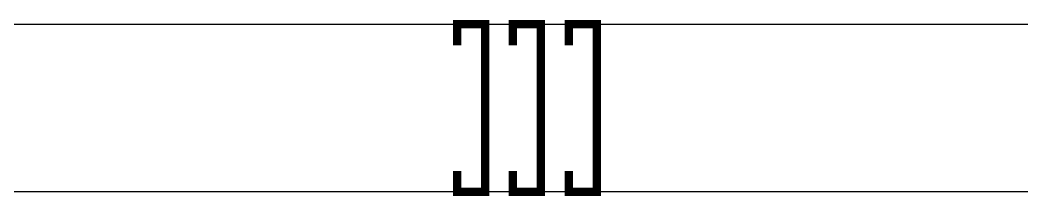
# Model space of a CAD drawing. Header units: millimetres. Extents: x -149088 to 500787, y -530175 to 1035835.
# Drawn here: x 95053 to 98641, y -228060 to -227430 of the extents above; entities that cross this region are included whole.
import ezdxf

# ---------------------------------------------------------------- set-up
doc = ezdxf.new("R2010")
doc.units = ezdxf.units.MM
doc.header["$LTSCALE"] = 150
for name, color, linetype in [('-----26 Electrical Cable Tray', 200, 'Continuous'), ('-----26 Electrical Cable Tray_건물(UPS)', 100, 'Continuous'), ('-----26 Electrical Cable Tray_건물(일반)', 20, 'Continuous')]:
    doc.layers.add(name, color=color, linetype=linetype)

# ---------------------------------------------------------------- blocks, each defined once
blk = doc.blocks.new('SSH-20260429.172412')
at = {"layer": '-----26 Electrical Cable Tray', "const_width": 30}
blk.add_lwpolyline([(78644.7, 84905), (78644.7, 84980), (78744.7, 84980), (78744.7, 84380), (78644.7, 84380), (78644.7, 84455)], dxfattribs=at)
at = {"layer": '-----26 Electrical Cable Tray'}
blk.add_lwpolyline([(76379.8, 84380), (76379.8, 84980), (82379.8, 84980), (82379.8, 84380)], close=True, dxfattribs=at)
at = {"layer": '-----26 Electrical Cable Tray_건물(UPS)', "const_width": 30}
blk.add_lwpolyline([(79044.7, 84905), (79044.7, 84980), (79144.7, 84980), (79144.7, 84380), (79044.7, 84380), (79044.7, 84455)], dxfattribs=at)
blk.add_lwpolyline([(79044.7, 84905), (79044.7, 84980), (79144.7, 84980), (79144.7, 84380), (79044.7, 84380), (79044.7, 84455)], dxfattribs=at)
at = {"layer": '-----26 Electrical Cable Tray_건물(UPS)'}
blk.add_lwpolyline([(76379.8, 84380), (76379.8, 84980), (82379.8, 84980), (82379.8, 84380)], close=True, dxfattribs=at)
at = {"layer": '-----26 Electrical Cable Tray_건물(일반)', "const_width": 30}
blk.add_lwpolyline([(78844.7, 84905), (78844.7, 84980), (78944.7, 84980), (78944.7, 84380), (78844.7, 84380), (78844.7, 84455)], dxfattribs=at)
blk.add_lwpolyline([(78844.7, 84905), (78844.7, 84980), (78944.7, 84980), (78944.7, 84380), (78844.7, 84380), (78844.7, 84455)], dxfattribs=at)
at = {"layer": '-----26 Electrical Cable Tray_건물(일반)'}
blk.add_lwpolyline([(76379.8, 84380), (76379.8, 84980), (82379.8, 84980), (82379.8, 84380)], close=True, dxfattribs=at)

msp = doc.modelspace()

# ---------------------------------------------------------------- block references
msp.add_blockref('SSH-20260429.172412', (17973.8, -312425))

doc.saveas('drawing.dxf')
